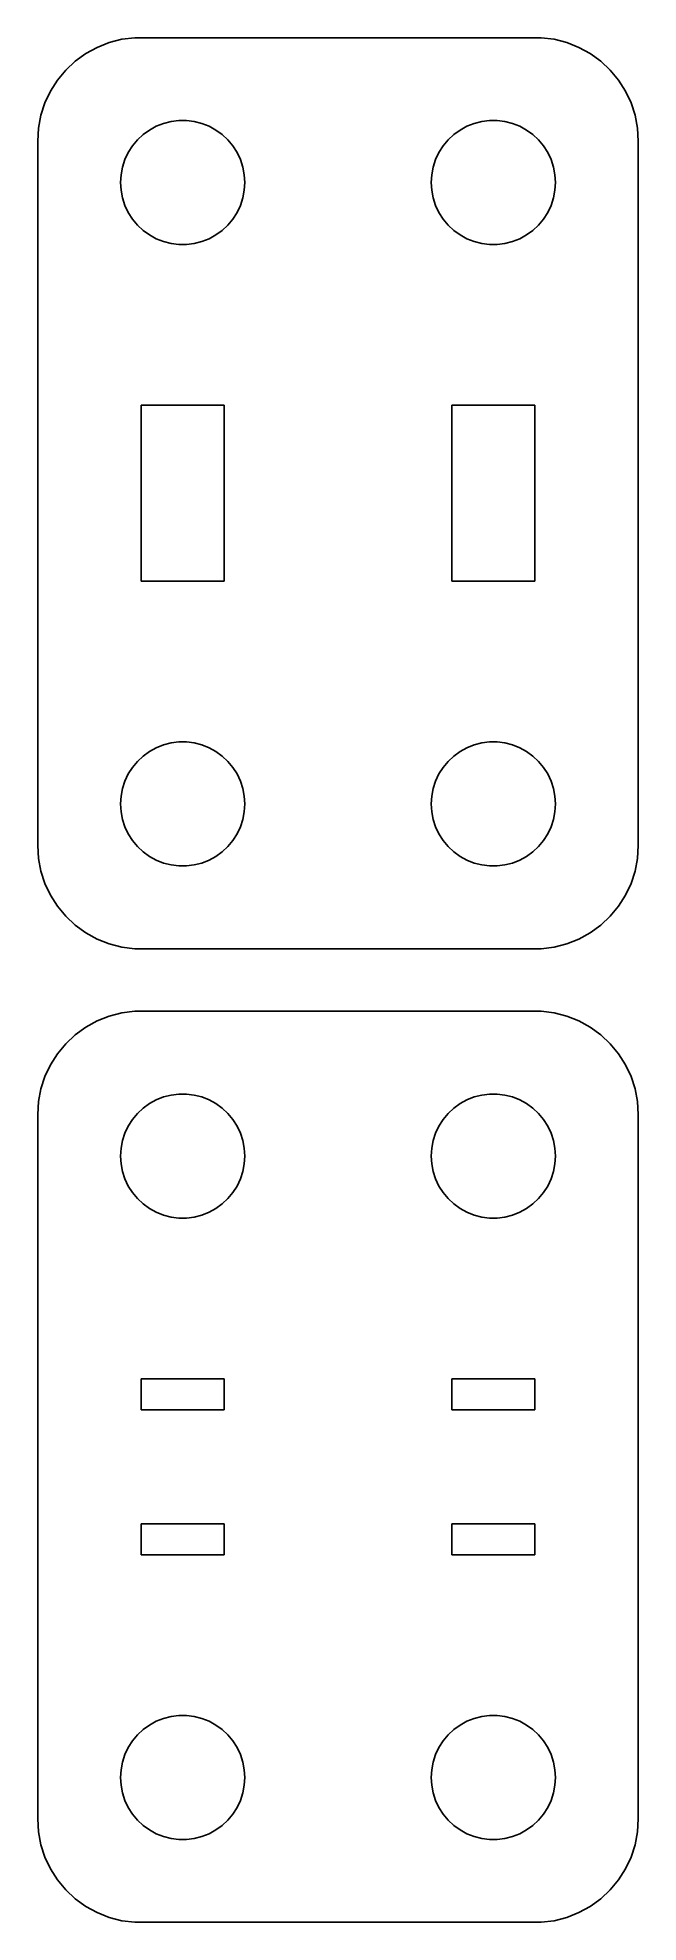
# Model space of a CAD drawing. Header units: metres. Extents: x -14.5 to 14.5, y -22 to 69.
import ezdxf

# ---------------------------------------------------------------- set-up
doc = ezdxf.new("R2010")
doc.units = ezdxf.units.M

msp = doc.modelspace()

# ---------------------------------------------------------------- linework, layer by layer
for p, q in [((-11.6289, 68.5241), (-12.1791, 68.2216)), ((-11.0451, 68.7553), (-11.6289, 68.5241)), ((-10.4369, 68.9114), (-11.0451, 68.7553)), ((-9.81395, 68.9901), (-10.4369, 68.9114)), ((9.81395, 68.9901), (-9.81395, 68.9901)), ((10.4369, 68.9114), (9.81395, 68.9901)), ((11.0451, 68.7553), (10.4369, 68.9114)), ((11.6289, 68.5241), (11.0451, 68.7553)), ((12.1791, 68.2216), (11.6289, 68.5241)), ((-13.1448, 67.4227), (-13.5451, 66.9389)), ((-12.6871, 67.8526), (-13.1448, 67.4227)), ((-12.1791, 68.2216), (-12.6871, 67.8526)), ((12.6871, 67.8526), (12.1791, 68.2216)), ((13.1448, 67.4227), (12.6871, 67.8526)), ((13.5451, 66.9389), (13.1448, 67.4227)), ((-13.5451, 66.9389), (-13.8815, 66.4088)), ((13.8815, 66.4088), (13.5451, 66.9389)), ((-14.1489, 65.8406), (-14.3429, 65.2434)), ((-13.8815, 66.4088), (-14.1489, 65.8406)), ((14.1489, 65.8406), (13.8815, 66.4088)), ((14.3429, 65.2434), (14.1489, 65.8406)), ((-14.4606, 64.6267), (-14.5, 64)), ((-14.3429, 65.2434), (-14.4606, 64.6267)), ((-9.10747, 64.533), (-8.77733, 64.7145)), ((-8.77733, 64.7145), (-8.42705, 64.8532)), ((-8.42705, 64.8532), (-8.06213, 64.9469)), ((-8.06213, 64.9469), (-7.68837, 64.9941)), ((-7.68837, 64.9941), (-7.31161, 64.9941)), ((-7.31161, 64.9941), (-6.93785, 64.9469)), ((-6.93785, 64.9469), (-6.57294, 64.8532)), ((-6.57294, 64.8532), (-6.22266, 64.7145)), ((-6.22266, 64.7145), (-5.89252, 64.533)), ((5.89252, 64.533), (6.22266, 64.7145)), ((6.22266, 64.7145), (6.57294, 64.8532)), ((6.57294, 64.8532), (6.93785, 64.9469)), ((6.93785, 64.9469), (7.31161, 64.9941)), ((7.31161, 64.9941), (7.68837, 64.9941)), ((7.68837, 64.9941), (8.06213, 64.9469)), ((8.06213, 64.9469), (8.42705, 64.8532)), ((8.42705, 64.8532), (8.77733, 64.7145)), ((8.77733, 64.7145), (9.10747, 64.533)), ((14.4606, 64.6267), (14.3429, 65.2434)), ((14.5, 64), (14.4606, 64.6267)), ((-14.5, 64), (-14.5, 30)), ((-10.1289, 63.4453), (-9.92705, 63.7634)), ((-9.92705, 63.7634), (-9.6869, 64.0536)), ((-9.6869, 64.0536), (-9.41226, 64.3115)), ((-9.41226, 64.3115), (-9.10747, 64.533)), ((-5.89252, 64.533), (-5.58772, 64.3115)), ((-5.58772, 64.3115), (-5.31308, 64.0536)), ((-5.31308, 64.0536), (-5.07294, 63.7634)), ((-5.07294, 63.7634), (-4.87108, 63.4453)), ((4.87108, 63.4453), (5.07294, 63.7634)), ((5.07294, 63.7634), (5.31308, 64.0536)), ((5.31308, 64.0536), (5.58772, 64.3115)), ((5.58772, 64.3115), (5.89252, 64.533)), ((9.10747, 64.533), (9.41226, 64.3115)), ((9.41226, 64.3115), (9.6869, 64.0536)), ((9.6869, 64.0536), (9.92705, 63.7634)), ((9.92705, 63.7634), (10.1289, 63.4453)), ((14.5, 30), (14.5, 64)), ((-10.4057, 62.7461), (-10.2893, 63.1044)), ((-10.2893, 63.1044), (-10.1289, 63.4453)), ((-4.87108, 63.4453), (-4.71066, 63.1044)), ((-4.71066, 63.1044), (-4.59424, 62.7461)), ((4.59424, 62.7461), (4.71066, 63.1044)), ((4.71066, 63.1044), (4.87108, 63.4453)), ((10.1289, 63.4453), (10.2893, 63.1044)), ((10.2893, 63.1044), (10.4057, 62.7461)), ((-10.5, 62), (-10.4763, 62.376)), ((-10.4763, 61.624), (-10.5, 62)), ((-10.4763, 62.376), (-10.4057, 62.7461)), ((-4.59424, 62.7461), (-4.52365, 62.376)), ((-4.52365, 62.376), (-4.5, 62)), ((-4.5, 62), (-4.52365, 61.624)), ((4.5, 62), (4.52365, 62.376)), ((4.52365, 61.624), (4.5, 62)), ((4.52365, 62.376), (4.59424, 62.7461)), ((10.4057, 62.7461), (10.4763, 62.376)), ((10.4763, 62.376), (10.5, 62)), ((10.5, 62), (10.4763, 61.624)), ((-10.4057, 61.2539), (-10.4763, 61.624)), ((-10.2893, 60.8956), (-10.4057, 61.2539)), ((-4.59424, 61.2539), (-4.71066, 60.8956)), ((-4.52365, 61.624), (-4.59424, 61.2539)), ((4.59424, 61.2539), (4.52365, 61.624)), ((4.71066, 60.8956), (4.59424, 61.2539)), ((10.4057, 61.2539), (10.2893, 60.8956)), ((10.4763, 61.624), (10.4057, 61.2539)), ((-10.1289, 60.5547), (-10.2893, 60.8956)), ((-9.92705, 60.2366), (-10.1289, 60.5547)), ((-9.6869, 59.9464), (-9.92705, 60.2366)), ((-5.07294, 60.2366), (-5.31308, 59.9464)), ((-4.87108, 60.5547), (-5.07294, 60.2366)), ((-4.71066, 60.8956), (-4.87108, 60.5547)), ((4.87108, 60.5547), (4.71066, 60.8956)), ((5.07294, 60.2366), (4.87108, 60.5547)), ((5.31308, 59.9464), (5.07294, 60.2366)), ((9.92705, 60.2366), (9.6869, 59.9464)), ((10.1289, 60.5547), (9.92705, 60.2366)), ((10.2893, 60.8956), (10.1289, 60.5547)), ((-9.41226, 59.6884), (-9.6869, 59.9464)), ((-9.10747, 59.467), (-9.41226, 59.6884)), ((-8.77733, 59.2855), (-9.10747, 59.467)), ((-8.42705, 59.1468), (-8.77733, 59.2855)), ((-8.06213, 59.0531), (-8.42705, 59.1468)), ((-6.57294, 59.1468), (-6.93785, 59.0531)), ((-6.22266, 59.2855), (-6.57294, 59.1468)), ((-5.89252, 59.467), (-6.22266, 59.2855)), ((-5.58772, 59.6884), (-5.89252, 59.467)), ((-5.31308, 59.9464), (-5.58772, 59.6884)), ((5.58772, 59.6884), (5.31308, 59.9464)), ((5.89252, 59.467), (5.58772, 59.6884)), ((6.22266, 59.2855), (5.89252, 59.467)), ((6.57294, 59.1468), (6.22266, 59.2855)), ((6.93785, 59.0531), (6.57294, 59.1468)), ((8.42705, 59.1468), (8.06213, 59.0531)), ((8.77733, 59.2855), (8.42705, 59.1468)), ((9.10747, 59.467), (8.77733, 59.2855)), ((9.41226, 59.6884), (9.10747, 59.467)), ((9.6869, 59.9464), (9.41226, 59.6884)), ((-7.68837, 59.0059), (-8.06213, 59.0531)), ((-7.31161, 59.0059), (-7.68837, 59.0059)), ((-6.93785, 59.0531), (-7.31161, 59.0059)), ((7.31161, 59.0059), (6.93785, 59.0531)), ((7.68837, 59.0059), (7.31161, 59.0059)), ((8.06213, 59.0531), (7.68837, 59.0059)), ((-9.5, 42.75), (-9.5, 51.25)), ((-9.5, 51.25), (-5.5, 51.25)), ((-5.5, 51.25), (-5.5, 42.75)), ((5.5, 42.75), (5.5, 51.25)), ((5.5, 51.25), (9.5, 51.25)), ((9.5, 51.25), (9.5, 42.75)), ((-5.5, 42.75), (-9.5, 42.75)), ((9.5, 42.75), (5.5, 42.75)), ((-9.10747, 34.533), (-8.77733, 34.7145)), ((-8.77733, 34.7145), (-8.42705, 34.8532)), ((-8.42705, 34.8532), (-8.06213, 34.9469)), ((-8.06213, 34.9469), (-7.68837, 34.9941)), ((-7.68837, 34.9941), (-7.31161, 34.9941)), ((-7.31161, 34.9941), (-6.93785, 34.9469)), ((-6.93785, 34.9469), (-6.57294, 34.8532)), ((-6.57294, 34.8532), (-6.22266, 34.7145)), ((-6.22266, 34.7145), (-5.89252, 34.533)), ((5.89252, 34.533), (6.22266, 34.7145)), ((6.22266, 34.7145), (6.57294, 34.8532)), ((6.57294, 34.8532), (6.93785, 34.9469)), ((6.93785, 34.9469), (7.31161, 34.9941)), ((7.31161, 34.9941), (7.68837, 34.9941)), ((7.68837, 34.9941), (8.06213, 34.9469)), ((8.06213, 34.9469), (8.42705, 34.8532)), ((8.42705, 34.8532), (8.77733, 34.7145)), ((8.77733, 34.7145), (9.10747, 34.533)), ((-10.1289, 33.4453), (-9.92705, 33.7634)), ((-9.92705, 33.7634), (-9.6869, 34.0536)), ((-9.6869, 34.0536), (-9.41226, 34.3116)), ((-9.41226, 34.3116), (-9.10747, 34.533)), ((-5.89252, 34.533), (-5.58772, 34.3116)), ((-5.58772, 34.3116), (-5.31308, 34.0536)), ((-5.31308, 34.0536), (-5.07294, 33.7634)), ((-5.07294, 33.7634), (-4.87108, 33.4453)), ((4.87108, 33.4453), (5.07294, 33.7634)), ((5.07294, 33.7634), (5.31308, 34.0536)), ((5.31308, 34.0536), (5.58772, 34.3116)), ((5.58772, 34.3116), (5.89252, 34.533)), ((9.10747, 34.533), (9.41226, 34.3116)), ((9.41226, 34.3116), (9.6869, 34.0536)), ((9.6869, 34.0536), (9.92705, 33.7634)), ((9.92705, 33.7634), (10.1289, 33.4453)), ((-10.4057, 32.7461), (-10.2893, 33.1044)), ((-10.2893, 33.1044), (-10.1289, 33.4453)), ((-4.87108, 33.4453), (-4.71066, 33.1044)), ((-4.71066, 33.1044), (-4.59424, 32.7461)), ((4.59424, 32.7461), (4.71066, 33.1044)), ((4.71066, 33.1044), (4.87108, 33.4453)), ((10.1289, 33.4453), (10.2893, 33.1044)), ((10.2893, 33.1044), (10.4057, 32.7461)), ((-10.5, 32), (-10.4763, 32.376)), ((-10.4763, 31.624), (-10.5, 32)), ((-10.4763, 32.376), (-10.4057, 32.7461)), ((-4.59424, 32.7461), (-4.52365, 32.376)), ((-4.52365, 32.376), (-4.5, 32)), ((-4.5, 32), (-4.52365, 31.624)), ((4.5, 32), (4.52365, 32.376)), ((4.52365, 31.624), (4.5, 32)), ((4.52365, 32.376), (4.59424, 32.7461)), ((10.4057, 32.7461), (10.4763, 32.376)), ((10.4763, 32.376), (10.5, 32)), ((10.5, 32), (10.4763, 31.624)), ((-10.4057, 31.2539), (-10.4763, 31.624)), ((-10.2893, 30.8956), (-10.4057, 31.2539)), ((-4.59424, 31.2539), (-4.71066, 30.8956)), ((-4.52365, 31.624), (-4.59424, 31.2539)), ((4.59424, 31.2539), (4.52365, 31.624)), ((4.71066, 30.8956), (4.59424, 31.2539)), ((10.4057, 31.2539), (10.2893, 30.8956)), ((10.4763, 31.624), (10.4057, 31.2539)), ((-10.1289, 30.5547), (-10.2893, 30.8956)), ((-9.92705, 30.2366), (-10.1289, 30.5547)), ((-9.6869, 29.9464), (-9.92705, 30.2366)), ((-5.07294, 30.2366), (-5.31308, 29.9464)), ((-4.87108, 30.5547), (-5.07294, 30.2366)), ((-4.71066, 30.8956), (-4.87108, 30.5547)), ((4.87108, 30.5547), (4.71066, 30.8956)), ((5.07294, 30.2366), (4.87108, 30.5547)), ((5.31308, 29.9464), (5.07294, 30.2366)), ((9.92705, 30.2366), (9.6869, 29.9464)), ((10.1289, 30.5547), (9.92705, 30.2366)), ((10.2893, 30.8956), (10.1289, 30.5547)), ((-14.5, 30), (-14.4606, 29.3733)), ((-14.4606, 29.3733), (-14.3429, 28.7566)), ((-9.41226, 29.6885), (-9.6869, 29.9464)), ((-9.10747, 29.467), (-9.41226, 29.6885)), ((-8.77733, 29.2855), (-9.10747, 29.467)), ((-8.42705, 29.1468), (-8.77733, 29.2855)), ((-8.06213, 29.0531), (-8.42705, 29.1468)), ((-6.57294, 29.1468), (-6.93785, 29.0531)), ((-6.22266, 29.2855), (-6.57294, 29.1468)), ((-5.89252, 29.467), (-6.22266, 29.2855)), ((-5.58772, 29.6885), (-5.89252, 29.467)), ((-5.31308, 29.9464), (-5.58772, 29.6885)), ((5.58772, 29.6885), (5.31308, 29.9464)), ((5.89252, 29.467), (5.58772, 29.6885)), ((6.22266, 29.2855), (5.89252, 29.467)), ((6.57294, 29.1468), (6.22266, 29.2855)), ((6.93785, 29.0531), (6.57294, 29.1468)), ((8.42705, 29.1468), (8.06213, 29.0531)), ((8.77733, 29.2855), (8.42705, 29.1468)), ((9.10747, 29.467), (8.77733, 29.2855)), ((9.41226, 29.6885), (9.10747, 29.467)), ((9.6869, 29.9464), (9.41226, 29.6885)), ((14.3429, 28.7566), (14.4606, 29.3733)), ((14.4606, 29.3733), (14.5, 30)), ((-14.3429, 28.7566), (-14.1489, 28.1594)), ((-7.68837, 29.0059), (-8.06213, 29.0531)), ((-7.31161, 29.0059), (-7.68837, 29.0059)), ((-6.93785, 29.0531), (-7.31161, 29.0059)), ((7.31161, 29.0059), (6.93785, 29.0531)), ((7.68837, 29.0059), (7.31161, 29.0059)), ((8.06213, 29.0531), (7.68837, 29.0059)), ((14.1489, 28.1594), (14.3429, 28.7566)), ((-14.1489, 28.1594), (-13.8815, 27.5912)), ((-13.8815, 27.5912), (-13.5451, 27.0611)), ((13.5451, 27.0611), (13.8815, 27.5912)), ((13.8815, 27.5912), (14.1489, 28.1594)), ((-13.5451, 27.0611), (-13.1448, 26.5773)), ((-13.1448, 26.5773), (-12.6871, 26.1474)), ((12.6871, 26.1474), (13.1448, 26.5773)), ((13.1448, 26.5773), (13.5451, 27.0611)), ((-12.6871, 26.1474), (-12.1791, 25.7784)), ((-12.1791, 25.7784), (-11.6289, 25.4759)), ((-11.6289, 25.4759), (-11.0451, 25.2447)), ((11.0451, 25.2447), (11.6289, 25.4759)), ((11.6289, 25.4759), (12.1791, 25.7784)), ((12.1791, 25.7784), (12.6871, 26.1474)), ((-11.0451, 25.2447), (-10.4369, 25.0886)), ((-10.4369, 25.0886), (-9.81395, 25.0099)), ((-9.81395, 25.0099), (9.81395, 25.0099)), ((9.81395, 25.0099), (10.4369, 25.0886)), ((10.4369, 25.0886), (11.0451, 25.2447)), ((-10.4369, 21.9114), (-11.0451, 21.7553)), ((-9.81395, 21.9901), (-10.4369, 21.9114)), ((9.81395, 21.9901), (-9.81395, 21.9901)), ((10.4369, 21.9114), (9.81395, 21.9901)), ((11.0451, 21.7553), (10.4369, 21.9114)), ((-12.1791, 21.2216), (-12.6871, 20.8526)), ((-11.6289, 21.5241), (-12.1791, 21.2216)), ((-11.0451, 21.7553), (-11.6289, 21.5241)), ((11.6289, 21.5241), (11.0451, 21.7553)), ((12.1791, 21.2216), (11.6289, 21.5241)), ((12.6871, 20.8526), (12.1791, 21.2216)), ((-13.1448, 20.4227), (-13.5451, 19.9389)), ((-12.6871, 20.8526), (-13.1448, 20.4227)), ((13.1448, 20.4227), (12.6871, 20.8526)), ((13.5451, 19.9389), (13.1448, 20.4227)), ((-13.8815, 19.4088), (-14.1489, 18.8406)), ((-13.5451, 19.9389), (-13.8815, 19.4088)), ((13.8815, 19.4088), (13.5451, 19.9389)), ((14.1489, 18.8406), (13.8815, 19.4088)), ((-14.3429, 18.2434), (-14.4606, 17.6267)), ((-14.1489, 18.8406), (-14.3429, 18.2434)), ((14.3429, 18.2434), (14.1489, 18.8406)), ((14.4606, 17.6267), (14.3429, 18.2434)), ((-14.4606, 17.6267), (-14.5, 17)), ((-9.6869, 17.0536), (-9.41226, 17.3115)), ((-9.41226, 17.3115), (-9.10747, 17.533)), ((-9.10747, 17.533), (-8.77733, 17.7145)), ((-8.77733, 17.7145), (-8.42705, 17.8532)), ((-8.42705, 17.8532), (-8.06213, 17.9469)), ((-8.06213, 17.9469), (-7.68837, 17.9941)), ((-7.68837, 17.9941), (-7.31161, 17.9941)), ((-7.31161, 17.9941), (-6.93785, 17.9469)), ((-6.93785, 17.9469), (-6.57294, 17.8532)), ((-6.57294, 17.8532), (-6.22266, 17.7145)), ((-6.22266, 17.7145), (-5.89252, 17.533)), ((-5.89252, 17.533), (-5.58772, 17.3115)), ((-5.58772, 17.3115), (-5.31308, 17.0536)), ((5.31308, 17.0536), (5.58772, 17.3115)), ((5.58772, 17.3115), (5.89252, 17.533)), ((5.89252, 17.533), (6.22266, 17.7145)), ((6.22266, 17.7145), (6.57294, 17.8532)), ((6.57294, 17.8532), (6.93785, 17.9469)), ((6.93785, 17.9469), (7.31161, 17.9941)), ((7.31161, 17.9941), (7.68837, 17.9941)), ((7.68837, 17.9941), (8.06213, 17.9469)), ((8.06213, 17.9469), (8.42705, 17.8532)), ((8.42705, 17.8532), (8.77733, 17.7145)), ((8.77733, 17.7145), (9.10747, 17.533)), ((9.10747, 17.533), (9.41226, 17.3115)), ((9.41226, 17.3115), (9.6869, 17.0536)), ((14.5, 17), (14.4606, 17.6267)), ((-14.5, 17), (-14.5, -17)), ((-10.2893, 16.1044), (-10.1289, 16.4453)), ((-10.1289, 16.4453), (-9.92705, 16.7634)), ((-9.92705, 16.7634), (-9.6869, 17.0536)), ((-5.31308, 17.0536), (-5.07294, 16.7634)), ((-5.07294, 16.7634), (-4.87108, 16.4453)), ((-4.87108, 16.4453), (-4.71066, 16.1044)), ((4.71066, 16.1044), (4.87108, 16.4453)), ((4.87108, 16.4453), (5.07294, 16.7634)), ((5.07294, 16.7634), (5.31308, 17.0536)), ((9.6869, 17.0536), (9.92705, 16.7634)), ((9.92705, 16.7634), (10.1289, 16.4453)), ((10.1289, 16.4453), (10.2893, 16.1044)), ((14.5, -17), (14.5, 17)), ((-10.4763, 15.376), (-10.4057, 15.7461)), ((-10.4057, 15.7461), (-10.2893, 16.1044)), ((-4.71066, 16.1044), (-4.59424, 15.7461)), ((-4.59424, 15.7461), (-4.52365, 15.376)), ((4.52365, 15.376), (4.59424, 15.7461)), ((4.59424, 15.7461), (4.71066, 16.1044)), ((10.2893, 16.1044), (10.4057, 15.7461)), ((10.4057, 15.7461), (10.4763, 15.376)), ((-10.5, 15), (-10.4763, 15.376)), ((-10.4763, 14.624), (-10.5, 15)), ((-10.4057, 14.2539), (-10.4763, 14.624)), ((-4.52365, 14.624), (-4.59424, 14.2539)), ((-4.52365, 15.376), (-4.5, 15)), ((-4.5, 15), (-4.52365, 14.624)), ((4.5, 15), (4.52365, 15.376)), ((4.52365, 14.624), (4.5, 15)), ((4.59424, 14.2539), (4.52365, 14.624)), ((10.4763, 14.624), (10.4057, 14.2539)), ((10.4763, 15.376), (10.5, 15)), ((10.5, 15), (10.4763, 14.624)), ((-10.2893, 13.8956), (-10.4057, 14.2539)), ((-10.1289, 13.5547), (-10.2893, 13.8956)), ((-4.71066, 13.8956), (-4.87108, 13.5547)), ((-4.59424, 14.2539), (-4.71066, 13.8956)), ((4.71066, 13.8956), (4.59424, 14.2539)), ((4.87108, 13.5547), (4.71066, 13.8956)), ((10.2893, 13.8956), (10.1289, 13.5547)), ((10.4057, 14.2539), (10.2893, 13.8956)), ((-9.92705, 13.2366), (-10.1289, 13.5547)), ((-9.6869, 12.9464), (-9.92705, 13.2366)), ((-9.41226, 12.6884), (-9.6869, 12.9464)), ((-5.31308, 12.9464), (-5.58772, 12.6884)), ((-5.07294, 13.2366), (-5.31308, 12.9464)), ((-4.87108, 13.5547), (-5.07294, 13.2366)), ((5.07294, 13.2366), (4.87108, 13.5547)), ((5.31308, 12.9464), (5.07294, 13.2366)), ((5.58772, 12.6884), (5.31308, 12.9464)), ((9.6869, 12.9464), (9.41226, 12.6884)), ((9.92705, 13.2366), (9.6869, 12.9464)), ((10.1289, 13.5547), (9.92705, 13.2366)), ((-9.10747, 12.467), (-9.41226, 12.6884)), ((-8.77733, 12.2855), (-9.10747, 12.467)), ((-8.42705, 12.1468), (-8.77733, 12.2855)), ((-8.06213, 12.0531), (-8.42705, 12.1468)), ((-7.68837, 12.0059), (-8.06213, 12.0531)), ((-7.31161, 12.0059), (-7.68837, 12.0059)), ((-6.93785, 12.0531), (-7.31161, 12.0059)), ((-6.57294, 12.1468), (-6.93785, 12.0531)), ((-6.22266, 12.2855), (-6.57294, 12.1468)), ((-5.89252, 12.467), (-6.22266, 12.2855)), ((-5.58772, 12.6884), (-5.89252, 12.467)), ((5.89252, 12.467), (5.58772, 12.6884)), ((6.22266, 12.2855), (5.89252, 12.467)), ((6.57294, 12.1468), (6.22266, 12.2855)), ((6.93785, 12.0531), (6.57294, 12.1468)), ((7.31161, 12.0059), (6.93785, 12.0531)), ((7.68837, 12.0059), (7.31161, 12.0059)), ((8.06213, 12.0531), (7.68837, 12.0059)), ((8.42705, 12.1468), (8.06213, 12.0531)), ((8.77733, 12.2855), (8.42705, 12.1468)), ((9.10747, 12.467), (8.77733, 12.2855)), ((9.41226, 12.6884), (9.10747, 12.467)), ((-9.5, 2.75), (-9.5, 4.25)), ((-9.5, 4.25), (-5.5, 4.25)), ((-5.5, 4.25), (-5.5, 2.75)), ((5.5, 2.75), (5.5, 4.25)), ((5.5, 4.25), (9.5, 4.25)), ((9.5, 4.25), (9.5, 2.75)), ((-5.5, 2.75), (-9.5, 2.75)), ((9.5, 2.75), (5.5, 2.75)), ((-9.5, -4.25), (-9.5, -2.75)), ((-9.5, -2.75), (-5.5, -2.75)), ((-5.5, -2.75), (-5.5, -4.25)), ((5.5, -4.25), (5.5, -2.75)), ((5.5, -2.75), (9.5, -2.75)), ((9.5, -2.75), (9.5, -4.25)), ((-5.5, -4.25), (-9.5, -4.25)), ((9.5, -4.25), (5.5, -4.25)), ((-9.6869, -12.9464), (-9.41226, -12.6884)), ((-9.41226, -12.6884), (-9.10747, -12.467)), ((-9.10747, -12.467), (-8.77733, -12.2855)), ((-8.77733, -12.2855), (-8.42705, -12.1468)), ((-8.42705, -12.1468), (-8.06213, -12.0531)), ((-8.06213, -12.0531), (-7.68837, -12.0059)), ((-7.68837, -12.0059), (-7.31161, -12.0059)), ((-7.31161, -12.0059), (-6.93785, -12.0531)), ((-6.93785, -12.0531), (-6.57294, -12.1468)), ((-6.57294, -12.1468), (-6.22266, -12.2855)), ((-6.22266, -12.2855), (-5.89252, -12.467)), ((-5.89252, -12.467), (-5.58772, -12.6884)), ((-5.58772, -12.6884), (-5.31308, -12.9464)), ((5.31308, -12.9464), (5.58772, -12.6884)), ((5.58772, -12.6884), (5.89252, -12.467)), ((5.89252, -12.467), (6.22266, -12.2855)), ((6.22266, -12.2855), (6.57294, -12.1468)), ((6.57294, -12.1468), (6.93785, -12.0531)), ((6.93785, -12.0531), (7.31161, -12.0059)), ((7.31161, -12.0059), (7.68837, -12.0059)), ((7.68837, -12.0059), (8.06213, -12.0531)), ((8.06213, -12.0531), (8.42705, -12.1468)), ((8.42705, -12.1468), (8.77733, -12.2855)), ((8.77733, -12.2855), (9.10747, -12.467)), ((9.10747, -12.467), (9.41226, -12.6884)), ((9.41226, -12.6884), (9.6869, -12.9464)), ((-10.2893, -13.8956), (-10.1289, -13.5547)), ((-10.1289, -13.5547), (-9.92705, -13.2366)), ((-9.92705, -13.2366), (-9.6869, -12.9464)), ((-5.31308, -12.9464), (-5.07294, -13.2366)), ((-5.07294, -13.2366), (-4.87108, -13.5547)), ((-4.87108, -13.5547), (-4.71066, -13.8956)), ((4.71066, -13.8956), (4.87108, -13.5547)), ((4.87108, -13.5547), (5.07294, -13.2366)), ((5.07294, -13.2366), (5.31308, -12.9464)), ((9.6869, -12.9464), (9.92705, -13.2366)), ((9.92705, -13.2366), (10.1289, -13.5547)), ((10.1289, -13.5547), (10.2893, -13.8956)), ((-10.4763, -14.624), (-10.4057, -14.2539)), ((-10.4057, -14.2539), (-10.2893, -13.8956)), ((-4.71066, -13.8956), (-4.59424, -14.2539)), ((-4.59424, -14.2539), (-4.52365, -14.624)), ((4.52365, -14.624), (4.59424, -14.2539)), ((4.59424, -14.2539), (4.71066, -13.8956)), ((10.2893, -13.8956), (10.4057, -14.2539)), ((10.4057, -14.2539), (10.4763, -14.624)), ((-10.5, -15), (-10.4763, -14.624)), ((-10.4763, -15.376), (-10.5, -15)), ((-10.4057, -15.7461), (-10.4763, -15.376)), ((-4.52365, -15.376), (-4.59424, -15.7461)), ((-4.52365, -14.624), (-4.5, -15)), ((-4.5, -15), (-4.52365, -15.376)), ((4.5, -15), (4.52365, -14.624)), ((4.52365, -15.376), (4.5, -15)), ((4.59424, -15.7461), (4.52365, -15.376)), ((10.4763, -15.376), (10.4057, -15.7461)), ((10.4763, -14.624), (10.5, -15)), ((10.5, -15), (10.4763, -15.376)), ((-10.2893, -16.1044), (-10.4057, -15.7461)), ((-10.1289, -16.4453), (-10.2893, -16.1044)), ((-4.71066, -16.1044), (-4.87108, -16.4453)), ((-4.59424, -15.7461), (-4.71066, -16.1044)), ((4.71066, -16.1044), (4.59424, -15.7461)), ((4.87108, -16.4453), (4.71066, -16.1044)), ((10.2893, -16.1044), (10.1289, -16.4453)), ((10.4057, -15.7461), (10.2893, -16.1044)), ((-14.5, -17), (-14.4606, -17.6267)), ((-9.92705, -16.7634), (-10.1289, -16.4453)), ((-9.6869, -17.0536), (-9.92705, -16.7634)), ((-9.41226, -17.3115), (-9.6869, -17.0536)), ((-5.31308, -17.0536), (-5.58772, -17.3115)), ((-5.07294, -16.7634), (-5.31308, -17.0536)), ((-4.87108, -16.4453), (-5.07294, -16.7634)), ((5.07294, -16.7634), (4.87108, -16.4453)), ((5.31308, -17.0536), (5.07294, -16.7634)), ((5.58772, -17.3115), (5.31308, -17.0536)), ((9.6869, -17.0536), (9.41226, -17.3115)), ((9.92705, -16.7634), (9.6869, -17.0536)), ((10.1289, -16.4453), (9.92705, -16.7634)), ((14.4606, -17.6267), (14.5, -17)), ((-14.4606, -17.6267), (-14.3429, -18.2434)), ((-9.10747, -17.533), (-9.41226, -17.3115)), ((-8.77733, -17.7145), (-9.10747, -17.533)), ((-8.42705, -17.8532), (-8.77733, -17.7145)), ((-8.06213, -17.9469), (-8.42705, -17.8532)), ((-7.68837, -17.9941), (-8.06213, -17.9469)), ((-7.31161, -17.9941), (-7.68837, -17.9941)), ((-6.93785, -17.9469), (-7.31161, -17.9941)), ((-6.57294, -17.8532), (-6.93785, -17.9469)), ((-6.22266, -17.7145), (-6.57294, -17.8532)), ((-5.89252, -17.533), (-6.22266, -17.7145)), ((-5.58772, -17.3115), (-5.89252, -17.533)), ((5.89252, -17.533), (5.58772, -17.3115)), ((6.22266, -17.7145), (5.89252, -17.533)), ((6.57294, -17.8532), (6.22266, -17.7145)), ((6.93785, -17.9469), (6.57294, -17.8532)), ((7.31161, -17.9941), (6.93785, -17.9469)), ((7.68837, -17.9941), (7.31161, -17.9941)), ((8.06213, -17.9469), (7.68837, -17.9941)), ((8.42705, -17.8532), (8.06213, -17.9469)), ((8.77733, -17.7145), (8.42705, -17.8532)), ((9.10747, -17.533), (8.77733, -17.7145)), ((9.41226, -17.3115), (9.10747, -17.533)), ((14.3429, -18.2434), (14.4606, -17.6267)), ((-14.3429, -18.2434), (-14.1489, -18.8406)), ((-14.1489, -18.8406), (-13.8815, -19.4088)), ((13.8815, -19.4088), (14.1489, -18.8406)), ((14.1489, -18.8406), (14.3429, -18.2434)), ((-13.8815, -19.4088), (-13.5451, -19.9389)), ((-13.5451, -19.9389), (-13.1448, -20.4227)), ((13.1448, -20.4227), (13.5451, -19.9389)), ((13.5451, -19.9389), (13.8815, -19.4088)), ((-13.1448, -20.4227), (-12.6871, -20.8526)), ((-12.6871, -20.8526), (-12.1791, -21.2216)), ((12.1791, -21.2216), (12.6871, -20.8526)), ((12.6871, -20.8526), (13.1448, -20.4227)), ((-12.1791, -21.2216), (-11.6289, -21.5241)), ((-11.6289, -21.5241), (-11.0451, -21.7553)), ((-11.0451, -21.7553), (-10.4369, -21.9114)), ((10.4369, -21.9114), (11.0451, -21.7553)), ((11.0451, -21.7553), (11.6289, -21.5241)), ((11.6289, -21.5241), (12.1791, -21.2216)), ((-10.4369, -21.9114), (-9.81395, -21.9901)), ((-9.81395, -21.9901), (9.81395, -21.9901)), ((9.81395, -21.9901), (10.4369, -21.9114))]:
    msp.add_line(p, q)

doc.saveas('drawing.dxf')
